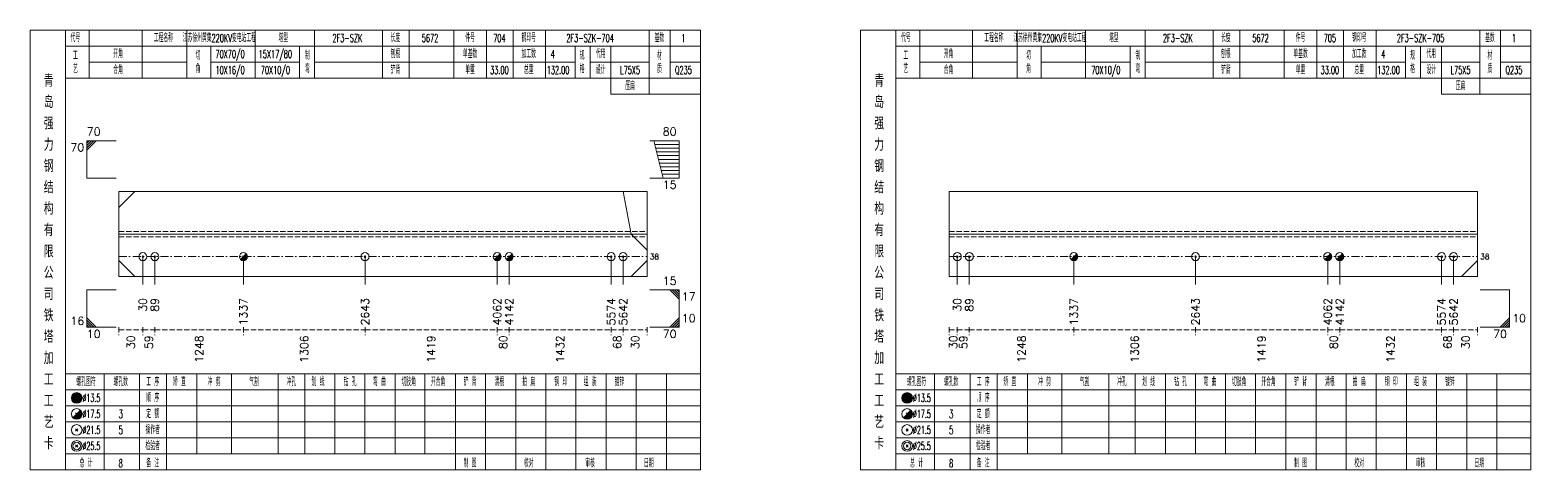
# Model space of a CAD drawing. Extents: x 0 to 4623, y -1159 to 4890.
# Drawn here: x 2180 to 2743, y 1800 to 1965 of the extents above; entities that cross this region are included whole.
import ezdxf
from ezdxf.enums import TextEntityAlignment as Align

# ---------------------------------------------------------------- set-up
doc = ezdxf.new("R2010")
doc.units = 0
doc.header["$MEASUREMENT"] = 0
doc.linetypes.add('一点画线', pattern=[5.2, 3, -1, 0.2, -1])
doc.linetypes.add('虚线', pattern=[2.75, 2, -0.75])
doc.layers.get('0').update_dxf_attribs({"linetype": 'CONTINUOUS', "lineweight": 25})
for name, color, linetype, lineweight in [('1', 7, 'CONTINUOUS', 25), ('4', 7, 'CONTINUOUS', 25), ('5', 7, 'CONTINUOUS', 25)]:
    doc.layers.add(name, color=color, linetype=linetype, lineweight=lineweight)
doc.styles.get("Standard").update_dxf_attribs({"font": 'simplex.shx', "width": 0.7, "height": 3, "bigfont": 'gbhzfs.shx'})

# ---------------------------------------------------------------- blocks, each defined once
blk = doc.blocks.new('孔21.5')
at = {"layer": '5', "color": 7, "linetype": 'Continuous', "lineweight": 13}
for p, q in [((-0.2, -0.2), (0.2, 0.2)), ((-0.2, 0.2), (0.2, -0.2))]:
    blk.add_line(p, q, dxfattribs=at)
blk.add_circle((0, 0), 1, dxfattribs=at)
blk = doc.blocks.new('孔17.5')
at = {"layer": '5', "color": 7, "linetype": 'Continuous', "lineweight": 13}
for p, q in [((-0.707, -0.707), (0.707, 0.707)), ((-0.2, 0.2), (0.2, -0.2))]:
    blk.add_line(p, q, dxfattribs=at)
blk.add_circle((0, 0), 1, dxfattribs=at)
for radius in [0.9, 0.8, 0.7, 0.6, 0.5, 0.4, 0.3, 0.2, 0.1]:
    blk.add_arc((0, 0), radius, 225, 45, dxfattribs=at)

msp = doc.modelspace()

# ---------------------------------------------------------------- linework, layer by layer
at = {"color": 7, "linetype": 'Continuous', "lineweight": 13}
for p, q in [((2201.1, 1923.5), (2212.1, 1923.5)), ((2201.1, 1909.5), (2201.1, 1923.5)), ((2201.975, 1923.5), (2201.1, 1922.625)), ((2202.85, 1923.5), (2201.1, 1921.75)), ((2203.725, 1923.5), (2201.1, 1920.875)), ((2204.6, 1923.5), (2201.1, 1920)), ((2423.2, 1923.5), (2412.2, 1923.5)), ((2417.2, 1909.5), (2413.7, 1923.5)), ((2423.2, 1922.1), (2414.05, 1922.1)), ((2423.2, 1920.7), (2414.4, 1920.7)), ((2423.2, 1919.3), (2414.75, 1919.3)), ((2423.2, 1909.5), (2423.2, 1923.5)), ((2423.2, 1917.9), (2415.1, 1917.9)), ((2423.2, 1916.5), (2415.45, 1916.5)), ((2423.2, 1915.1), (2415.8, 1915.1)), ((2423.2, 1913.7), (2416.15, 1913.7)), ((2201.1, 1909.5), (2212.1, 1909.5)), ((2423.2, 1909.5), (2412.2, 1909.5)), ((2423.2, 1912.3), (2416.5, 1912.3)), ((2423.2, 1910.9), (2416.85, 1910.9)), ((2213.1, 1898.5), (2219.1, 1904.5)), ((2405.2, 1888.5), (2402.2, 1904.5)), ((2411.2, 1882.5), (2405.2, 1888.5)), ((2222.1, 1880), (2222.1, 1869.5)), ((2226.6, 1880), (2226.6, 1869.5)), ((2259.796, 1880), (2259.796, 1869.5)), ((2305.409, 1880), (2305.409, 1869.5)), ((2354.969, 1880), (2354.969, 1869.5)), ((2359.469, 1880), (2359.469, 1869.5)), ((2397.7, 1880), (2397.7, 1869.5)), ((2402.2, 1880), (2402.2, 1869.5)), ((2527.5, 1880), (2527.5, 1869.5)), ((2532, 1880), (2532, 1869.5)), ((2571.196, 1880), (2571.196, 1869.5)), ((2616.809, 1880), (2616.809, 1869.5)), ((2666.369, 1880), (2666.369, 1869.5)), ((2670.869, 1880), (2670.869, 1869.5)), ((2709.1, 1880), (2709.1, 1869.5)), ((2713.6, 1880), (2713.6, 1869.5)), ((2213.1, 1878.5), (2219.1, 1872.5)), ((2411.2, 1878.5), (2405.2, 1872.5)), ((2722.6, 1878.5), (2716.6, 1872.5)), ((2201.1, 1867.5), (2212.1, 1867.5)), ((2201.1, 1867.5), (2201.1, 1853.5)), ((2423.2, 1867.5), (2412.2, 1867.5)), ((2419.7, 1867.5), (2423.2, 1864)), ((2420.575, 1867.5), (2423.2, 1864.875)), ((2421.45, 1867.5), (2423.2, 1865.75)), ((2422.325, 1867.5), (2423.2, 1866.625)), ((2423.2, 1867.5), (2423.2, 1853.5)), ((2734.6, 1867.5), (2723.6, 1867.5)), ((2734.6, 1867.5), (2734.6, 1853.5)), ((2204.6, 1853.5), (2201.1, 1857)), ((2203.725, 1853.5), (2201.1, 1856.125)), ((2202.85, 1853.5), (2201.1, 1855.25)), ((2201.975, 1853.5), (2201.1, 1854.375)), ((2201.1, 1853.5), (2212.1, 1853.5)), ((2423.2, 1853.5), (2412.2, 1853.5)), ((2419.7, 1853.5), (2423.2, 1857)), ((2420.575, 1853.5), (2423.2, 1856.125)), ((2421.45, 1853.5), (2423.2, 1855.25)), ((2422.325, 1853.5), (2423.2, 1854.375)), ((2734.6, 1853.5), (2723.6, 1853.5)), ((2731.1, 1853.5), (2734.6, 1857)), ((2731.975, 1853.5), (2734.6, 1856.125)), ((2732.85, 1853.5), (2734.6, 1855.25)), ((2733.725, 1853.5), (2734.6, 1854.375))]:
    msp.add_line(p, q, dxfattribs=at)
at = {"color": 7, "linetype": 'Continuous', "lineweight": 18}
for p, q in [((2213.1, 1904.5), (2213.1, 1872.5)), ((2213.1, 1904.5), (2411.2, 1904.5)), ((2411.2, 1904.5), (2411.2, 1872.5)), ((2524.5, 1904.5), (2524.5, 1872.5)), ((2524.5, 1904.5), (2722.6, 1904.5)), ((2722.6, 1904.5), (2722.6, 1872.5)), ((2213.1, 1888.5), (2411.2, 1888.5)), ((2524.5, 1888.5), (2722.6, 1888.5))]:
    msp.add_line(p, q, dxfattribs=at)
at = {"color": 1, "linetype": '虚线', "lineweight": 18}
for p, q in [((2213.1, 1889.5), (2411.2, 1889.5)), ((2213.1, 1887.5), (2411.2, 1887.5)), ((2524.5, 1889.5), (2722.6, 1889.5)), ((2524.5, 1887.5), (2722.6, 1887.5))]:
    msp.add_line(p, q, dxfattribs=at)
at = {"color": 3, "linetype": '一点画线', "lineweight": 13}
for p, q in [((2213.1, 1880), (2411.2, 1880)), ((2524.5, 1880), (2722.6, 1880))]:
    msp.add_line(p, q, dxfattribs=at)
at = {"color": 8, "linetype": '虚线', "lineweight": 9}
for p, q in [((2213.1, 1853.5), (2213.1, 1850.5)), ((2213.1, 1852.5), (2222.1, 1852.5)), ((2222.1, 1853.5), (2222.1, 1850.5)), ((2222.1, 1853.5), (2222.1, 1850.5)), ((2222.1, 1852.5), (2226.6, 1852.5)), ((2226.6, 1853.5), (2226.6, 1850.5)), ((2226.6, 1853.5), (2226.6, 1850.5)), ((2226.6, 1852.5), (2259.796, 1852.5)), ((2259.796, 1853.5), (2259.796, 1850.5)), ((2259.796, 1853.5), (2259.796, 1850.5)), ((2259.796, 1852.5), (2305.409, 1852.5)), ((2305.409, 1853.5), (2305.409, 1850.5)), ((2305.409, 1853.5), (2305.409, 1850.5)), ((2305.409, 1852.5), (2354.969, 1852.5)), ((2354.969, 1853.5), (2354.969, 1850.5)), ((2354.969, 1853.5), (2354.969, 1850.5)), ((2354.969, 1852.5), (2359.469, 1852.5)), ((2359.469, 1853.5), (2359.469, 1850.5)), ((2359.469, 1853.5), (2359.469, 1850.5)), ((2359.469, 1852.5), (2397.7, 1852.5)), ((2397.7, 1853.5), (2397.7, 1850.5)), ((2397.7, 1853.5), (2397.7, 1850.5)), ((2397.7, 1852.5), (2402.2, 1852.5)), ((2402.2, 1853.5), (2402.2, 1850.5)), ((2402.2, 1853.5), (2402.2, 1850.5)), ((2402.2, 1852.5), (2411.2, 1852.5)), ((2411.2, 1853.5), (2411.2, 1850.5)), ((2524.5, 1853.5), (2524.5, 1850.5)), ((2524.5, 1852.5), (2527.5, 1852.5)), ((2527.5, 1853.5), (2527.5, 1850.5)), ((2527.5, 1853.5), (2527.5, 1850.5)), ((2527.5, 1852.5), (2532, 1852.5)), ((2532, 1853.5), (2532, 1850.5)), ((2532, 1853.5), (2532, 1850.5)), ((2532, 1852.5), (2571.196, 1852.5)), ((2571.196, 1853.5), (2571.196, 1850.5)), ((2571.196, 1853.5), (2571.196, 1850.5)), ((2571.196, 1852.5), (2616.809, 1852.5)), ((2616.809, 1853.5), (2616.809, 1850.5)), ((2616.809, 1853.5), (2616.809, 1850.5)), ((2616.809, 1852.5), (2666.369, 1852.5)), ((2666.369, 1853.5), (2666.369, 1850.5)), ((2666.369, 1853.5), (2666.369, 1850.5)), ((2666.369, 1852.5), (2670.869, 1852.5)), ((2670.869, 1853.5), (2670.869, 1850.5)), ((2670.869, 1853.5), (2670.869, 1850.5)), ((2670.869, 1852.5), (2709.1, 1852.5)), ((2709.1, 1853.5), (2709.1, 1850.5)), ((2709.1, 1853.5), (2709.1, 1850.5)), ((2709.1, 1852.5), (2713.6, 1852.5)), ((2713.6, 1853.5), (2713.6, 1850.5)), ((2713.6, 1853.5), (2713.6, 1850.5)), ((2713.6, 1852.5), (2722.6, 1852.5)), ((2722.6, 1853.5), (2722.6, 1850.5))]:
    msp.add_line(p, q, dxfattribs=at)
at = {"layer": '1', "color": 7, "linetype": 'Continuous', "lineweight": 18}
for p, q in [((2213.1, 1872.5), (2411.2, 1872.5)), ((2524.5, 1872.5), (2722.6, 1872.5))]:
    msp.add_line(p, q, dxfattribs=at)
at = {"layer": '4', "color": 1, "linetype": 'Continuous', "lineweight": 18}
for p, q in [((2193.1, 1800), (2193.1, 1965)), ((2202, 1947), (2202, 1965)), ((2221.8, 1947), (2221.8, 1965)), ((2238.6, 1947), (2238.6, 1965)), ((2264.2, 1947), (2264.2, 1965)), ((2286.5, 1947), (2286.5, 1965)), ((2312, 1947), (2312, 1965)), ((2322, 1947), (2322, 1965)), ((2338.7, 1947), (2338.7, 1965)), ((2350.9, 1947), (2350.9, 1965)), ((2360.9, 1947), (2360.9, 1965)), ((2373.1, 1947), (2373.1, 1965)), ((2412, 1941), (2412, 1965)), ((2419.8, 1947), (2419.8, 1965)), ((2504.5, 1800), (2504.5, 1965)), ((2513.4, 1947), (2513.4, 1965)), ((2533.2, 1947), (2533.2, 1965)), ((2550, 1947), (2550, 1965)), ((2575.6, 1947), (2575.6, 1965)), ((2597.9, 1947), (2597.9, 1965)), ((2623.4, 1947), (2623.4, 1965)), ((2633.4, 1947), (2633.4, 1965)), ((2650.1, 1947), (2650.1, 1965)), ((2662.3, 1947), (2662.3, 1965)), ((2672.3, 1947), (2672.3, 1965)), ((2684.5, 1947), (2684.5, 1965)), ((2723.4, 1941), (2723.4, 1965)), ((2731.2, 1947), (2731.2, 1965)), ((2193.1, 1959), (2431.2, 1959)), ((2247.6, 1947), (2247.6, 1959)), ((2280.9, 1947), (2280.9, 1959)), ((2384.2, 1947), (2384.2, 1959)), ((2389.8, 1947), (2389.8, 1959)), ((2397.6, 1941), (2397.6, 1959)), ((2504.5, 1959), (2742.6, 1959)), ((2559, 1947), (2559, 1959)), ((2592.3, 1947), (2592.3, 1959)), ((2695.6, 1947), (2695.6, 1959)), ((2701.2, 1947), (2701.2, 1959)), ((2709, 1941), (2709, 1959)), ((2202, 1953), (2238.6, 1953)), ((2247.6, 1953), (2280.9, 1953)), ((2286.5, 1953), (2384.2, 1953)), ((2389.8, 1953), (2412, 1953)), ((2419.8, 1953), (2431.2, 1953)), ((2513.4, 1953), (2550, 1953)), ((2559, 1953), (2592.3, 1953)), ((2597.9, 1953), (2695.6, 1953)), ((2701.2, 1953), (2723.4, 1953)), ((2731.2, 1953), (2742.6, 1953)), ((2193.1, 1947), (2431.2, 1947)), ((2504.5, 1947), (2742.6, 1947)), ((2397.6, 1941), (2431.2, 1941)), ((2709, 1941), (2742.6, 1941)), ((2193.1, 1836), (2431.2, 1836)), ((2207.6, 1800), (2207.6, 1836)), ((2220.9, 1800), (2220.9, 1836)), ((2231, 1800), (2231, 1836)), ((2242.4, 1806), (2242.4, 1836)), ((2255.3, 1806), (2255.3, 1836)), ((2272.9, 1806), (2272.9, 1836)), ((2282.8, 1806), (2282.8, 1836)), ((2294.1, 1806), (2294.1, 1836)), ((2305.4, 1806), (2305.4, 1836)), ((2316.7, 1806), (2316.7, 1836)), ((2327.9, 1806), (2327.9, 1836)), ((2339.3, 1806), (2339.3, 1836)), ((2350.6, 1806), (2350.6, 1836)), ((2361.9, 1806), (2361.9, 1836)), ((2373.2, 1806), (2373.2, 1836)), ((2384.5, 1806), (2384.5, 1836)), ((2395.8, 1806), (2395.8, 1836)), ((2407.1, 1806), (2407.1, 1836)), ((2418.4, 1806), (2418.4, 1836)), ((2504.5, 1836), (2742.6, 1836)), ((2519, 1800), (2519, 1836)), ((2532.3, 1800), (2532.3, 1836)), ((2542.4, 1800), (2542.4, 1836)), ((2553.8, 1806), (2553.8, 1836)), ((2566.7, 1806), (2566.7, 1836)), ((2584.3, 1806), (2584.3, 1836)), ((2594.2, 1806), (2594.2, 1836)), ((2605.5, 1806), (2605.5, 1836)), ((2616.8, 1806), (2616.8, 1836)), ((2628.1, 1806), (2628.1, 1836)), ((2639.3, 1806), (2639.3, 1836)), ((2650.7, 1806), (2650.7, 1836)), ((2662, 1806), (2662, 1836)), ((2673.3, 1806), (2673.3, 1836)), ((2684.6, 1806), (2684.6, 1836)), ((2695.9, 1806), (2695.9, 1836)), ((2707.2, 1806), (2707.2, 1836)), ((2718.5, 1806), (2718.5, 1836)), ((2729.8, 1806), (2729.8, 1836)), ((2193.1, 1830), (2431.2, 1830)), ((2504.5, 1830), (2742.6, 1830)), ((2193.1, 1824), (2431.2, 1824)), ((2504.5, 1824), (2742.6, 1824)), ((2193.1, 1818), (2431.2, 1818)), ((2504.5, 1818), (2742.6, 1818)), ((2193.1, 1812), (2431.2, 1812)), ((2504.5, 1812), (2742.6, 1812)), ((2193.1, 1806), (2431.2, 1806)), ((2339.3, 1800), (2339.3, 1806)), ((2350.6, 1800), (2350.6, 1806)), ((2361.9, 1800), (2361.9, 1806)), ((2373.2, 1800), (2373.2, 1806)), ((2384.5, 1800), (2384.5, 1806)), ((2395.8, 1800), (2395.8, 1806)), ((2407.1, 1800), (2407.1, 1806)), ((2418.4, 1800), (2418.4, 1806)), ((2504.5, 1806), (2742.6, 1806)), ((2650.7, 1800), (2650.7, 1806)), ((2662, 1800), (2662, 1806)), ((2673.3, 1800), (2673.3, 1806)), ((2684.6, 1800), (2684.6, 1806)), ((2695.9, 1800), (2695.9, 1806)), ((2707.2, 1800), (2707.2, 1806)), ((2718.5, 1800), (2718.5, 1806)), ((2729.8, 1800), (2729.8, 1806))]:
    msp.add_line(p, q, dxfattribs=at)
at = {"layer": '4', "color": 7, "linetype": 'Continuous', "lineweight": 13}
for p, q in [((2197.1, 1826.8), (2197.5, 1827.2)), ((2197.5, 1826.8), (2197.1, 1827.2)), ((2508.5, 1826.8), (2508.9, 1827.2)), ((2508.9, 1826.8), (2508.5, 1827.2)), ((2195.886, 1819.586), (2198.714, 1822.414)), ((2196.9, 1821.4), (2197.7, 1820.6)), ((2507.286, 1819.586), (2510.114, 1822.414)), ((2508.3, 1821.4), (2509.1, 1820.6)), ((2196.9, 1814.6), (2197.7, 1815.4)), ((2196.9, 1815.4), (2197.7, 1814.6)), ((2508.3, 1814.6), (2509.1, 1815.4)), ((2508.3, 1815.4), (2509.1, 1814.6)), ((2196.9, 1808.6), (2197.7, 1809.4)), ((2196.9, 1809.4), (2197.7, 1808.6)), ((2508.3, 1808.6), (2509.1, 1809.4)), ((2508.3, 1809.4), (2509.1, 1808.6))]:
    msp.add_line(p, q, dxfattribs=at)
at = {"layer": '4', "color": 1, "linetype": 'Continuous', "lineweight": 18}
for points in [[(2179.8, 1965), (2179.8, 1800), (2431.2, 1800), (2431.2, 1965)], [(2491.2, 1965), (2491.2, 1800), (2742.6, 1800), (2742.6, 1965)]]:
    msp.add_lwpolyline(points, close=True, dxfattribs=at)
at = {"layer": '4', "color": 7, "linetype": 'Continuous', "lineweight": 13}
for centre, radius in [((2197.3, 1827), 2), ((2197.3, 1827), 1.8), ((2197.3, 1827), 1.6), ((2197.3, 1827), 1.4), ((2197.3, 1827), 1.2), ((2197.3, 1827), 1), ((2197.3, 1827), 0.8), ((2197.3, 1827), 0.6), ((2197.3, 1827), 0.4), ((2197.3, 1827), 0.2), ((2508.7, 1827), 2), ((2508.7, 1827), 1.8), ((2508.7, 1827), 1.6), ((2508.7, 1827), 1.4), ((2508.7, 1827), 1.2), ((2508.7, 1827), 1), ((2508.7, 1827), 0.8), ((2508.7, 1827), 0.6), ((2508.7, 1827), 0.4), ((2508.7, 1827), 0.2), ((2197.3, 1821), 2), ((2508.7, 1821), 2), ((2197.3, 1815), 2), ((2508.7, 1815), 2), ((2197.3, 1809), 2), ((2197.3, 1809), 1.4), ((2508.7, 1809), 2), ((2508.7, 1809), 1.4)]:
    msp.add_circle(centre, radius, dxfattribs=at)
for centre, radius in [((2197.3, 1821), 1.8), ((2197.3, 1821), 1.6), ((2197.3, 1821), 1.4), ((2197.3, 1821), 1.2), ((2197.3, 1821), 1), ((2197.3, 1821), 0.8), ((2197.3, 1821), 0.6), ((2197.3, 1821), 0.4), ((2197.3, 1821), 0.2), ((2508.7, 1821), 1.8), ((2508.7, 1821), 1.6), ((2508.7, 1821), 1.4), ((2508.7, 1821), 1.2), ((2508.7, 1821), 1), ((2508.7, 1821), 0.8), ((2508.7, 1821), 0.6), ((2508.7, 1821), 0.4), ((2508.7, 1821), 0.2)]:
    msp.add_arc(centre, radius, 225, 45, dxfattribs=at)

# ---------------------------------------------------------------- block references
at = {"layer": '1', "color": 7, "linetype": 'Continuous', "lineweight": 13, "xscale": 1.5, "yscale": 1.5, "zscale": 1.5}
for name, p in [('孔21.5', (2222.1, 1880)), ('孔21.5', (2226.6, 1880)), ('孔17.5', (2259.796, 1880)), ('孔21.5', (2305.409, 1880)), ('孔17.5', (2354.969, 1880)), ('孔17.5', (2359.469, 1880)), ('孔21.5', (2397.7, 1880)), ('孔21.5', (2402.2, 1880)), ('孔21.5', (2527.5, 1880)), ('孔21.5', (2532, 1880)), ('孔17.5', (2571.196, 1880)), ('孔21.5', (2616.809, 1880)), ('孔17.5', (2666.369, 1880)), ('孔17.5', (2670.869, 1880)), ('孔21.5', (2709.1, 1880)), ('孔21.5', (2713.6, 1880))]:
    msp.add_blockref(name, p, dxfattribs=at)

# ---------------------------------------------------------------- texts
at = {"color": 7, "linetype": 'Continuous', "lineweight": 13}
for s, p in [('70', (2201.1, 1924.5)), ('10', (2424.2, 1854.5)), ('10', (2735.6, 1854.5))]:
    msp.add_text(s, height=3, dxfattribs=at).set_placement(p, align=Align.BOTTOM_LEFT)
for s, p in [('80', (2422.2, 1924.5)), ('15', (2422.2, 1868.5)), ('16', (2200.1, 1853.5))]:
    msp.add_text(s, height=3, dxfattribs=at).set_placement(p, align=Align.BOTTOM_RIGHT)
for s, p in [('70', (2200.1, 1922.5)), ('15', (2422.2, 1908.5)), ('70', (2422.2, 1852.5)), ('70', (2733.6, 1852.5))]:
    msp.add_text(s, height=3, dxfattribs=at).set_placement(p, align=Align.TOP_RIGHT)
for p in [(2412.2, 1880), (2723.6, 1880)]:
    msp.add_text('38', height=2, dxfattribs=at).set_placement(p, align=Align.MIDDLE_LEFT)
for s, p in [('17', (2424.2, 1866.5)), ('10', (2201.1, 1852.5))]:
    msp.add_text(s, height=3, dxfattribs=at).set_placement(p, align=Align.TOP_LEFT)
at = {"color": 8, "linetype": 'Continuous', "lineweight": 9}
for s, p in [('30', (2217.6, 1850.5)), ('59', (2224.35, 1850.5)), ('1248', (2243.198, 1850.5)), ('1306', (2282.603, 1850.5)), ('1419', (2330.189, 1850.5)), ('80', (2357.219, 1850.5)), ('1432', (2378.585, 1850.5)), ('68', (2399.95, 1850.5)), ('30', (2406.7, 1850.5)), ('30', (2526, 1850.5)), ('59', (2529.75, 1850.5)), ('1248', (2551.598, 1850.5)), ('1306', (2594.003, 1850.5)), ('1419', (2641.589, 1850.5)), ('80', (2668.619, 1850.5)), ('1432', (2689.985, 1850.5)), ('68', (2711.35, 1850.5)), ('30', (2718.1, 1850.5))]:
    msp.add_text(s, height=3, rotation=90, dxfattribs=at).set_placement(p, align=Align.MIDDLE_RIGHT)
at = {"layer": '1', "color": 7, "linetype": 'Continuous', "lineweight": 13}
for s, p in [('30', (2222.1, 1864.5)), ('89', (2226.6, 1864.5)), ('1337', (2259.796, 1864.5)), ('2643', (2305.409, 1864.5)), ('4062', (2354.969, 1864.5)), ('4142', (2359.469, 1864.5)), ('5574', (2397.7, 1864.5)), ('5642', (2402.2, 1864.5)), ('30', (2527.5, 1864.5)), ('89', (2532, 1864.5)), ('1337', (2571.196, 1864.5)), ('2643', (2616.809, 1864.5)), ('4062', (2666.369, 1864.5)), ('4142', (2670.869, 1864.5)), ('5574', (2709.1, 1864.5)), ('5642', (2713.6, 1864.5))]:
    msp.add_text(s, height=3, rotation=90, dxfattribs=at).set_placement(p, align=Align.MIDDLE_RIGHT)
at = {"layer": '4', "color": 1, "linetype": 'Continuous', "lineweight": 13}
for s, height, width, p in [('代号', 3, 0.6, (2196.8, 1962)), ('工程名称', 3, 0.6, (2229.8, 1962)), ('江苏徐州黄集220KV变电站工程', 3, 0.6, (2250.8, 1962)), ('塔型', 3, 0.6, (2274.8, 1962)), ('2F3-SZK', 3, 0.6, (2298.8, 1962)), ('长度', 3, 0.6, (2316.8, 1962)), ('5672', 3, 0.6, (2329.8, 1962)), ('件号', 3, 0.6, (2344.8, 1962)), ('704', 3, 0.6, (2355.8, 1962)), ('钢印号', 3, 0.6, (2366.8, 1962)), ('2F3-SZK-704', 3, 0.6, (2389.8, 1962)), ('基数', 3, 0.6, (2415.8, 1962)), ('1', 3, 0.6, (2424.8, 1962)), ('代号', 3, 0.6, (2508.2, 1962)), ('工程名称', 3, 0.6, (2541.2, 1962)), ('江苏徐州黄集220KV变电站工程', 3, 0.6, (2562.2, 1962)), ('塔型', 3, 0.6, (2586.2, 1962)), ('2F3-SZK', 3, 0.6, (2610.2, 1962)), ('长度', 3, 0.6, (2628.2, 1962)), ('5672', 3, 0.6, (2641.2, 1962)), ('件号', 3, 0.6, (2656.2, 1962)), ('705', 3, 0.6, (2667.2, 1962)), ('钢印号', 3, 0.6, (2678.2, 1962)), ('2F3-SZK-705', 3, 0.6, (2701.2, 1962)), ('基数', 3, 0.6, (2727.2, 1962)), ('1', 3, 0.6, (2736.2, 1962)), ('工', 3, 0.6, (2196.8, 1955.4)), ('开角', 3, 0.6, (2212.8, 1956)), ('切', 3, 0.6, (2242.8, 1955.4)), ('70X70/0', 3, 0.6, (2254.8, 1956)), ('15X17/80', 3, 0.6, (2271.8, 1956)), ('制', 3, 0.6, (2283.8, 1955.4)), ('刨根', 3, 0.6, (2316.8, 1956)), ('单基数', 3, 0.6, (2344.8, 1956)), ('加工数', 3, 0.6, (2366.8, 1956)), ('4', 3, 0.6, (2375.8, 1956)), ('规', 3, 0.6, (2386.8, 1955.4)), ('代用', 3, 0.6, (2393.8, 1956)), ('材', 3, 0.6, (2415.8, 1955.4)), ('工', 3, 0.6, (2508.2, 1955.4)), ('开角', 3, 0.6, (2524.2, 1956)), ('切', 3, 0.6, (2554.2, 1955.4)), ('制', 3, 0.6, (2595.2, 1955.4)), ('刨根', 3, 0.6, (2628.2, 1956)), ('单基数', 3, 0.6, (2656.2, 1956)), ('加工数', 3, 0.6, (2678.2, 1956)), ('4', 3, 0.6, (2687.2, 1956)), ('规', 3, 0.6, (2698.2, 1955.4)), ('代用', 3, 0.6, (2705.2, 1956)), ('材', 3, 0.6, (2727.2, 1955.4)), ('青', 4.6, 0.8, (2186.8, 1946)), ('艺', 3, 0.6, (2196.8, 1950.4)), ('合角', 3, 0.6, (2212.8, 1950)), ('角', 3, 0.6, (2242.8, 1950.4)), ('10X16/0', 3, 0.6, (2254.8, 1950)), ('70X10/0', 3, 0.6, (2271.8, 1950)), ('弯', 3, 0.6, (2283.8, 1950.4)), ('铲背', 3, 0.6, (2316.8, 1950)), ('单重', 3, 0.6, (2344.8, 1950)), ('33.00', 3, 0.6, (2355.8, 1950)), ('总重', 3, 0.6, (2366.8, 1950)), ('132.00', 3, 0.6, (2377.8, 1950)), ('格', 3, 0.6, (2386.8, 1950.4)), ('设计', 3, 0.6, (2393.8, 1950)), ('L75X5', 3, 0.6, (2404.8, 1950)), ('质', 3, 0.6, (2415.8, 1950.4)), ('Q235', 3, 0.6, (2424.8, 1950)), ('青', 4.6, 0.8, (2498.2, 1946)), ('艺', 3, 0.6, (2508.2, 1950.4)), ('合角', 3, 0.6, (2524.2, 1950)), ('角', 3, 0.6, (2554.2, 1950.4)), ('70X10/0', 3, 0.6, (2583.2, 1950)), ('弯', 3, 0.6, (2595.2, 1950.4)), ('铲背', 3, 0.6, (2628.2, 1950)), ('单重', 3, 0.6, (2656.2, 1950)), ('33.00', 3, 0.6, (2667.2, 1950)), ('总重', 3, 0.6, (2678.2, 1950)), ('132.00', 3, 0.6, (2689.2, 1950)), ('格', 3, 0.6, (2698.2, 1950.4)), ('设计', 3, 0.6, (2705.2, 1950)), ('L75X5', 3, 0.6, (2716.2, 1950)), ('质', 3, 0.6, (2727.2, 1950.4)), ('Q235', 3, 0.6, (2736.2, 1950)), ('压扁', 3, 0.6, (2404.8, 1944)), ('压扁', 3, 0.6, (2716.2, 1944)), ('岛', 4.6, 0.8, (2186.8, 1938)), ('岛', 4.6, 0.8, (2498.2, 1938)), ('强', 4.6, 0.8, (2186.8, 1930)), ('强', 4.6, 0.8, (2498.2, 1930)), ('力', 4.6, 0.8, (2186.8, 1922)), ('力', 4.6, 0.8, (2498.2, 1922)), ('钢', 4.6, 0.8, (2186.8, 1914)), ('钢', 4.6, 0.8, (2498.2, 1914)), ('结', 4.6, 0.8, (2186.8, 1906)), ('结', 4.6, 0.8, (2498.2, 1906)), ('构', 4.6, 0.8, (2186.8, 1898)), ('构', 4.6, 0.8, (2498.2, 1898)), ('有', 4.6, 0.8, (2186.8, 1890)), ('有', 4.6, 0.8, (2498.2, 1890)), ('限', 4.6, 0.8, (2186.8, 1882)), ('限', 4.6, 0.8, (2498.2, 1882)), ('公', 4.6, 0.8, (2186.8, 1874)), ('公', 4.6, 0.8, (2498.2, 1874)), ('司', 4.6, 0.8, (2186.8, 1866)), ('司', 4.6, 0.8, (2498.2, 1866)), ('铁', 4.6, 0.8, (2186.8, 1858)), ('铁', 4.6, 0.8, (2498.2, 1858)), ('塔', 4.6, 0.8, (2186.8, 1850)), ('塔', 4.6, 0.8, (2498.2, 1850)), ('加', 4.6, 0.8, (2186.8, 1842)), ('加', 4.6, 0.8, (2498.2, 1842)), ('工', 4.6, 0.8, (2186.8, 1834)), ('螺孔图符', 3, 0.6, (2200.8, 1833)), ('螺孔数', 3, 0.6, (2213.8, 1833)), ('工 序', 3, 0.6, (2225.8, 1833)), ('矫 直', 3, 0.6, (2235.8, 1833)), ('冲 剪', 3, 0.6, (2248.8, 1833)), ('气割', 3, 0.6, (2263.8, 1833)), ('冲孔', 3, 0.6, (2277.8, 1833)), ('划 线', 3, 0.6, (2287.8, 1833)), ('钻 孔', 3, 0.6, (2299.8, 1833)), ('弯 曲', 3, 0.6, (2310.8, 1833)), ('切肢角', 3, 0.6, (2321.8, 1833)), ('开合角', 3, 0.6, (2332.8, 1833)), ('铲 背', 3, 0.6, (2344.8, 1833)), ('清根', 3, 0.6, (2355.8, 1833)), ('拍 扁', 3, 0.6, (2366.8, 1833)), ('钢 印', 3, 0.6, (2378.8, 1833)), ('组 装', 3, 0.6, (2389.8, 1833)), ('镀锌', 3, 0.6, (2400.8, 1833)), ('工', 4.6, 0.8, (2498.2, 1834)), ('螺孔图符', 3, 0.6, (2512.2, 1833)), ('螺孔数', 3, 0.6, (2525.2, 1833)), ('工 序', 3, 0.6, (2537.2, 1833)), ('矫 直', 3, 0.6, (2547.2, 1833)), ('冲 剪', 3, 0.6, (2560.2, 1833)), ('气割', 3, 0.6, (2575.2, 1833)), ('冲孔', 3, 0.6, (2589.2, 1833)), ('划 线', 3, 0.6, (2599.2, 1833)), ('钻 孔', 3, 0.6, (2611.2, 1833)), ('弯 曲', 3, 0.6, (2622.2, 1833)), ('切肢角', 3, 0.6, (2633.2, 1833)), ('开合角', 3, 0.6, (2644.2, 1833)), ('铲 背', 3, 0.6, (2656.2, 1833)), ('清根', 3, 0.6, (2667.2, 1833)), ('拍 扁', 3, 0.6, (2678.2, 1833)), ('钢 印', 3, 0.6, (2690.2, 1833)), ('组 装', 3, 0.6, (2701.2, 1833)), ('镀锌', 3, 0.6, (2712.2, 1833)), ('工', 4.6, 0.8, (2186.8, 1826)), ('%%C13.5', 3, 0.5, (2202.8, 1827)), ('顺 序', 3, 0.6, (2225.8, 1827)), ('工', 4.6, 0.8, (2498.2, 1826)), ('%%C13.5', 3, 0.5, (2514.2, 1827)), ('顺 序', 3, 0.6, (2537.2, 1827)), ('艺', 4.6, 0.8, (2186.8, 1818)), ('%%C17.5', 3, 0.5, (2202.8, 1821)), ('3', 3.2, 0.6, (2213.8, 1821)), ('定 额', 3, 0.6, (2225.8, 1821)), ('艺', 4.6, 0.8, (2498.2, 1818)), ('%%C17.5', 3, 0.5, (2514.2, 1821)), ('3', 3.2, 0.6, (2525.2, 1821)), ('定 额', 3, 0.6, (2537.2, 1821)), ('卡', 4.6, 0.8, (2186.8, 1810)), ('%%C21.5', 3, 0.5, (2202.8, 1815)), ('5', 3.2, 0.6, (2213.8, 1815)), ('操作者', 3, 0.6, (2225.8, 1815)), ('卡', 4.6, 0.8, (2498.2, 1810)), ('%%C21.5', 3, 0.5, (2514.2, 1815)), ('5', 3.2, 0.6, (2525.2, 1815)), ('操作者', 3, 0.6, (2537.2, 1815)), ('%%C25.5', 3, 0.5, (2202.8, 1809)), ('检验者', 3, 0.6, (2225.8, 1809)), ('%%C25.5', 3, 0.5, (2514.2, 1809)), ('检验者', 3, 0.6, (2537.2, 1809)), ('总 计', 3, 0.6, (2200.8, 1802.5)), ('8', 3, 0.6, (2213.8, 1802.5)), ('备 注', 3, 0.6, (2225.8, 1802.5)), ('制 图', 3, 0.6, (2344.8, 1802.5)), ('校对', 3, 0.6, (2366.8, 1802.5)), ('审核', 3, 0.6, (2389.8, 1802.5)), ('日期', 3, 0.6, (2411.8, 1802.5)), ('总 计', 3, 0.6, (2512.2, 1802.5)), ('8', 3, 0.6, (2525.2, 1802.5)), ('备 注', 3, 0.6, (2537.2, 1802.5)), ('制 图', 3, 0.6, (2656.2, 1802.5)), ('校对', 3, 0.6, (2678.2, 1802.5)), ('审核', 3, 0.6, (2701.2, 1802.5)), ('日期', 3, 0.6, (2723.2, 1802.5))]:
    msp.add_text(s, height=height, dxfattribs=dict(at, width=width)).set_placement(p, align=Align.MIDDLE_CENTER)

doc.saveas('drawing.dxf')
